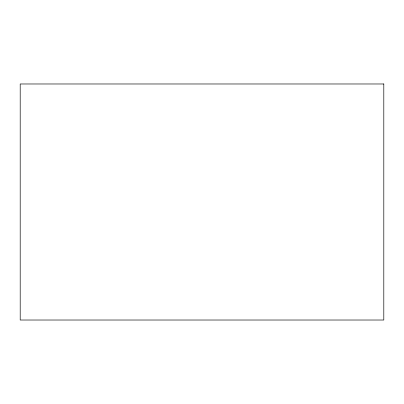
<?xml version="1.0" encoding="UTF-8"?>
<svg xmlns="http://www.w3.org/2000/svg" width="404" height="404" viewBox="0 0 404 404"><rect width="100%" height="100%" fill="white"/><g stroke="black" fill="none" stroke-linecap="round" stroke-linejoin="round"><path stroke-width="0.61" d="M383.8 83.982L20.2 83.982L20.2 320.019L383.8 320.019L383.8 83.982"/></g></svg>
